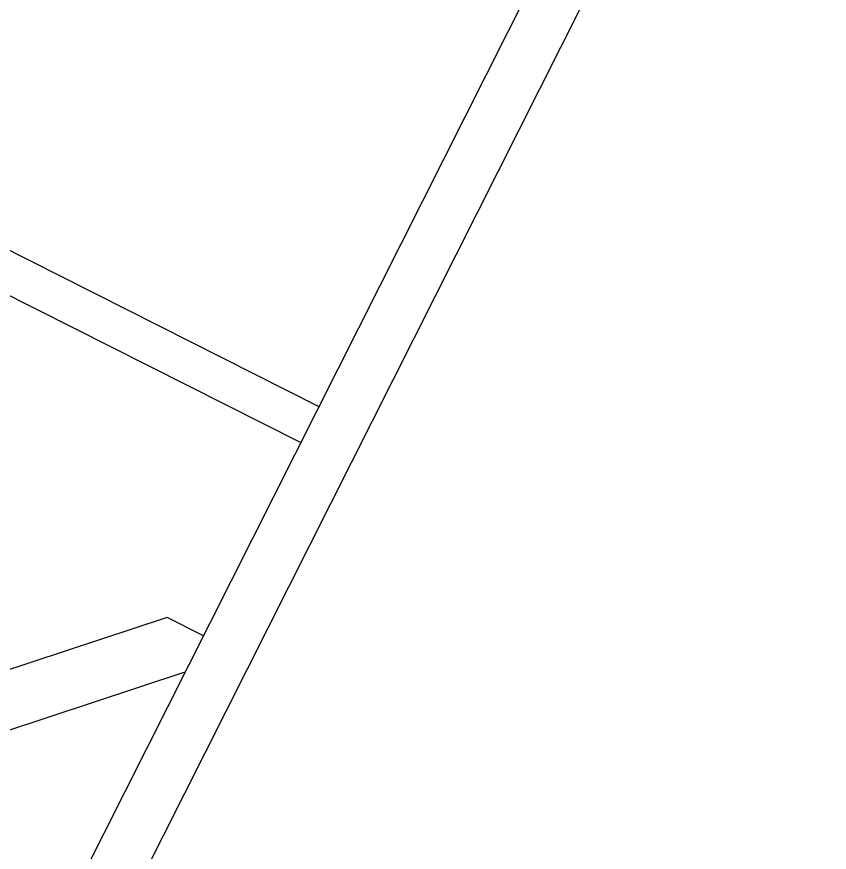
# Model space of a CAD drawing. Header units: metres. Extents: x 0 to 547597, y 0 to 1844684.
# Drawn here: x 543446.109 to 543449.116, y 1844575.337 to 1844578.428 of the extents above; entities that cross this region are included whole.
import ezdxf

# ---------------------------------------------------------------- set-up
doc = ezdxf.new("R2010")
doc.units = ezdxf.units.M
doc.linetypes.add('DASHED2', pattern=[0.375, 0.25, -0.125])
doc.linetypes.add('HIDDEN2', pattern=[0.1875, 0.125, -0.0625])
for name, color, linetype in [('5_Thep', 4, 'Continuous'), ('Muongcap', 11, 'Continuous'), ('MuongcapTL', 8, 'HIDDEN2'), ('TUONG RAO', 61, 'Continuous')]:
    doc.layers.add(name, color=color, linetype=linetype)

# ---------------------------------------------------------------- blocks, each defined once
blk = doc.blocks.new('mb moiTQK')
at = {"layer": 'Muongcap'}
for points in [[(-50.3001, -119.2005), (-52.4003, -119.2005), (-52.4003, -89.8498), (-52.7003, -89.5498), (-88.6592, -89.5498), (-88.6592, -87.7498)], [(-54.6185, -87.7498), (-54.6185, -88.2498), (-87.0592, -88.2498), (-87.5592, -87.7498)]]:
    blk.add_lwpolyline(points, dxfattribs=at)
at = {"layer": 'MuongcapTL', "linetype": 'DASHED2', "ltscale": 1000}
for points in [[(-50.3001, -119.0505), (-52.2503, -119.0505), (-52.2503, -89.6998), (-52.5503, -89.3998), (-88.5092, -89.3998), (-88.5092, -87.7498)], [(-87.7092, -87.7498), (-87.7092, -87.8998), (-87.2092, -88.3998), (-54.4685, -88.3998), (-54.4685, -87.7498)]]:
    blk.add_lwpolyline(points, dxfattribs=at)
at = {"layer": 'TUONG RAO'}
blk.add_lwpolyline([(-81, -77.2498), (-80.0775, -77.2498), (-80.0775, -87.7498), (-94.5774, -87.7498), (-94.5774, -77.2498), (-81.9, -77.2498)], dxfattribs=at)
blk.add_lwpolyline([(-94.3774, -77.4498), (-80.2775, -77.4498), (-80.2775, -87.5498), (-94.3774, -87.5498)], close=True, dxfattribs=at)
blk = doc.blocks.new('ACAD-DinhViTuyenDz220kV')
blk.add_circle((543470.1879, 1844560.0696), 117.5514)
at = {"layer": '5_Thep', "rotation": 243.2403583287449}
blk.add_blockref('mb moiTQK', (543485.661, 1844458.313), dxfattribs=at)

msp = doc.modelspace()

# ---------------------------------------------------------------- block references
msp.add_blockref('ACAD-DinhViTuyenDz220kV', (0, 0))

doc.saveas('drawing.dxf')
